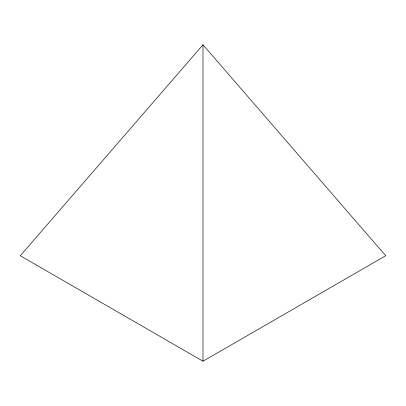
<?xml version="1.0" encoding="UTF-8"?>
<svg xmlns="http://www.w3.org/2000/svg" width="406" height="406" viewBox="0 0 406 406"><rect width="100%" height="100%" fill="white"/><g stroke="black" fill="none" stroke-linecap="round" stroke-linejoin="round"><path stroke-width="0.61" d="M203 44.777L20.3 255.744L203 361.223L385.7 255.744L203 44.777L203 361.223"/></g></svg>
